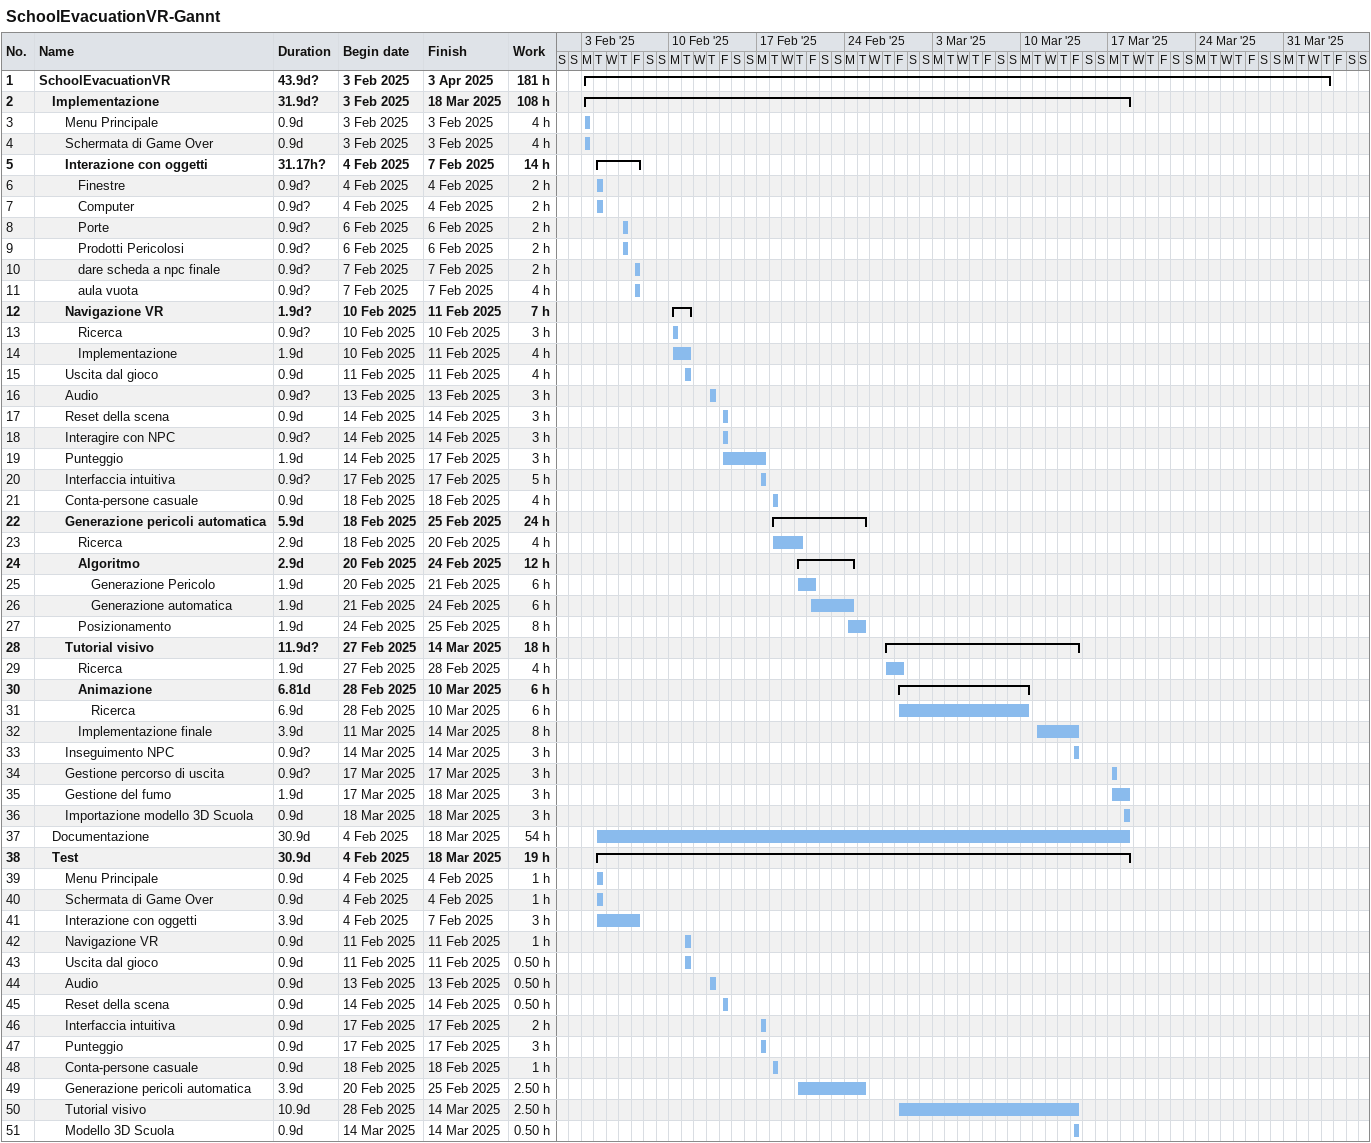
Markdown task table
SchoolEvacuationVR-Gannt

| ID | Level | Task | Duration | Start | Finish | Work (h) |
|---|---|---|---|---|---|---|
| 1 | 1 | **SchoolEvacuationVR** | 43.9d? | 2025-02-03 | 2025-04-03 | 181 |
| 2 | 2 | **Implementazione** | 31.9d? | 2025-02-03 | 2025-03-18 | 108 |
| 3 | 3 | Menu Principale | 0.9d | 2025-02-03 | 2025-02-03 | 4 |
| 4 | 3 | Schermata di Game Over | 0.9d | 2025-02-03 | 2025-02-03 | 4 |
| 5 | 3 | **Interazione con oggetti** | 31.17h? | 2025-02-04 | 2025-02-07 | 14 |
| 6 | 4 | Finestre | 0.9d? | 2025-02-04 | 2025-02-04 | 2 |
| 7 | 4 | Computer | 0.9d? | 2025-02-04 | 2025-02-04 | 2 |
| 8 | 4 | Porte | 0.9d? | 2025-02-06 | 2025-02-06 | 2 |
| 9 | 4 | Prodotti Pericolosi | 0.9d? | 2025-02-06 | 2025-02-06 | 2 |
| 10 | 4 | dare scheda a npc finale | 0.9d? | 2025-02-07 | 2025-02-07 | 2 |
| 11 | 4 | aula vuota | 0.9d? | 2025-02-07 | 2025-02-07 | 4 |
| 12 | 3 | **Navigazione VR** | 1.9d? | 2025-02-10 | 2025-02-11 | 7 |
| 13 | 4 | Ricerca | 0.9d? | 2025-02-10 | 2025-02-10 | 3 |
| 14 | 4 | Implementazione | 1.9d | 2025-02-10 | 2025-02-11 | 4 |
| 15 | 3 | Uscita dal gioco | 0.9d | 2025-02-11 | 2025-02-11 | 4 |
| 16 | 3 | Audio | 0.9d? | 2025-02-13 | 2025-02-13 | 3 |
| 17 | 3 | Reset della scena | 0.9d | 2025-02-14 | 2025-02-14 | 3 |
| 18 | 3 | Interagire con NPC | 0.9d? | 2025-02-14 | 2025-02-14 | 3 |
| 19 | 3 | Punteggio | 1.9d | 2025-02-14 | 2025-02-17 | 3 |
| 20 | 3 | Interfaccia intuitiva | 0.9d? | 2025-02-17 | 2025-02-17 | 5 |
| 21 | 3 | Conta-persone casuale | 0.9d | 2025-02-18 | 2025-02-18 | 4 |
| 22 | 3 | **Generazione pericoli automatica** | 5.9d | 2025-02-18 | 2025-02-25 | 24 |
| 23 | 4 | Ricerca | 2.9d | 2025-02-18 | 2025-02-20 | 4 |
| 24 | 4 | **Algoritmo** | 2.9d | 2025-02-20 | 2025-02-24 | 12 |
| 25 | 5 | Generazione Pericolo | 1.9d | 2025-02-20 | 2025-02-21 | 6 |
| 26 | 5 | Generazione automatica | 1.9d | 2025-02-21 | 2025-02-24 | 6 |
| 27 | 4 | Posizionamento | 1.9d | 2025-02-24 | 2025-02-25 | 8 |
| 28 | 3 | **Tutorial visivo** | 11.9d? | 2025-02-27 | 2025-03-14 | 18 |
| 29 | 4 | Ricerca | 1.9d | 2025-02-27 | 2025-02-28 | 4 |
| 30 | 4 | **Animazione** | 6.81d | 2025-02-28 | 2025-03-10 | 6 |
| 31 | 5 | Ricerca | 6.9d | 2025-02-28 | 2025-03-10 | 6 |
| 32 | 4 | Implementazione finale | 3.9d | 2025-03-11 | 2025-03-14 | 8 |
| 33 | 3 | Inseguimento NPC | 0.9d? | 2025-03-14 | 2025-03-14 | 3 |
| 34 | 3 | Gestione percorso di uscita | 0.9d? | 2025-03-17 | 2025-03-17 | 3 |
| 35 | 3 | Gestione del fumo | 1.9d | 2025-03-17 | 2025-03-18 | 3 |
| 36 | 3 | Importazione modello 3D Scuola | 0.9d | 2025-03-18 | 2025-03-18 | 3 |
| 37 | 2 | Documentazione | 30.9d | 2025-02-04 | 2025-03-18 | 54 |
| 38 | 2 | **Test** | 30.9d | 2025-02-04 | 2025-03-18 | 19 |
| 39 | 3 | Menu Principale | 0.9d | 2025-02-04 | 2025-02-04 | 1 |
| 40 | 3 | Schermata di Game Over | 0.9d | 2025-02-04 | 2025-02-04 | 1 |
| 41 | 3 | Interazione con oggetti | 3.9d | 2025-02-04 | 2025-02-07 | 3 |
| 42 | 3 | Navigazione VR | 0.9d | 2025-02-11 | 2025-02-11 | 1 |
| 43 | 3 | Uscita dal gioco | 0.9d | 2025-02-11 | 2025-02-11 | 0.50 |
| 44 | 3 | Audio | 0.9d | 2025-02-13 | 2025-02-13 | 0.50 |
| 45 | 3 | Reset della scena | 0.9d | 2025-02-14 | 2025-02-14 | 0.50 |
| 46 | 3 | Interfaccia intuitiva | 0.9d | 2025-02-17 | 2025-02-17 | 2 |
| 47 | 3 | Punteggio | 0.9d | 2025-02-17 | 2025-02-17 | 3 |
| 48 | 3 | Conta-persone casuale | 0.9d | 2025-02-18 | 2025-02-18 | 1 |
| 49 | 3 | Generazione pericoli automatica | 3.9d | 2025-02-20 | 2025-02-25 | 2.50 |
| 50 | 3 | Tutorial visivo | 10.9d | 2025-02-28 | 2025-03-14 | 2.50 |
| 51 | 3 | Modello 3D Scuola | 0.9d | 2025-03-14 | 2025-03-14 | 0.50 |
